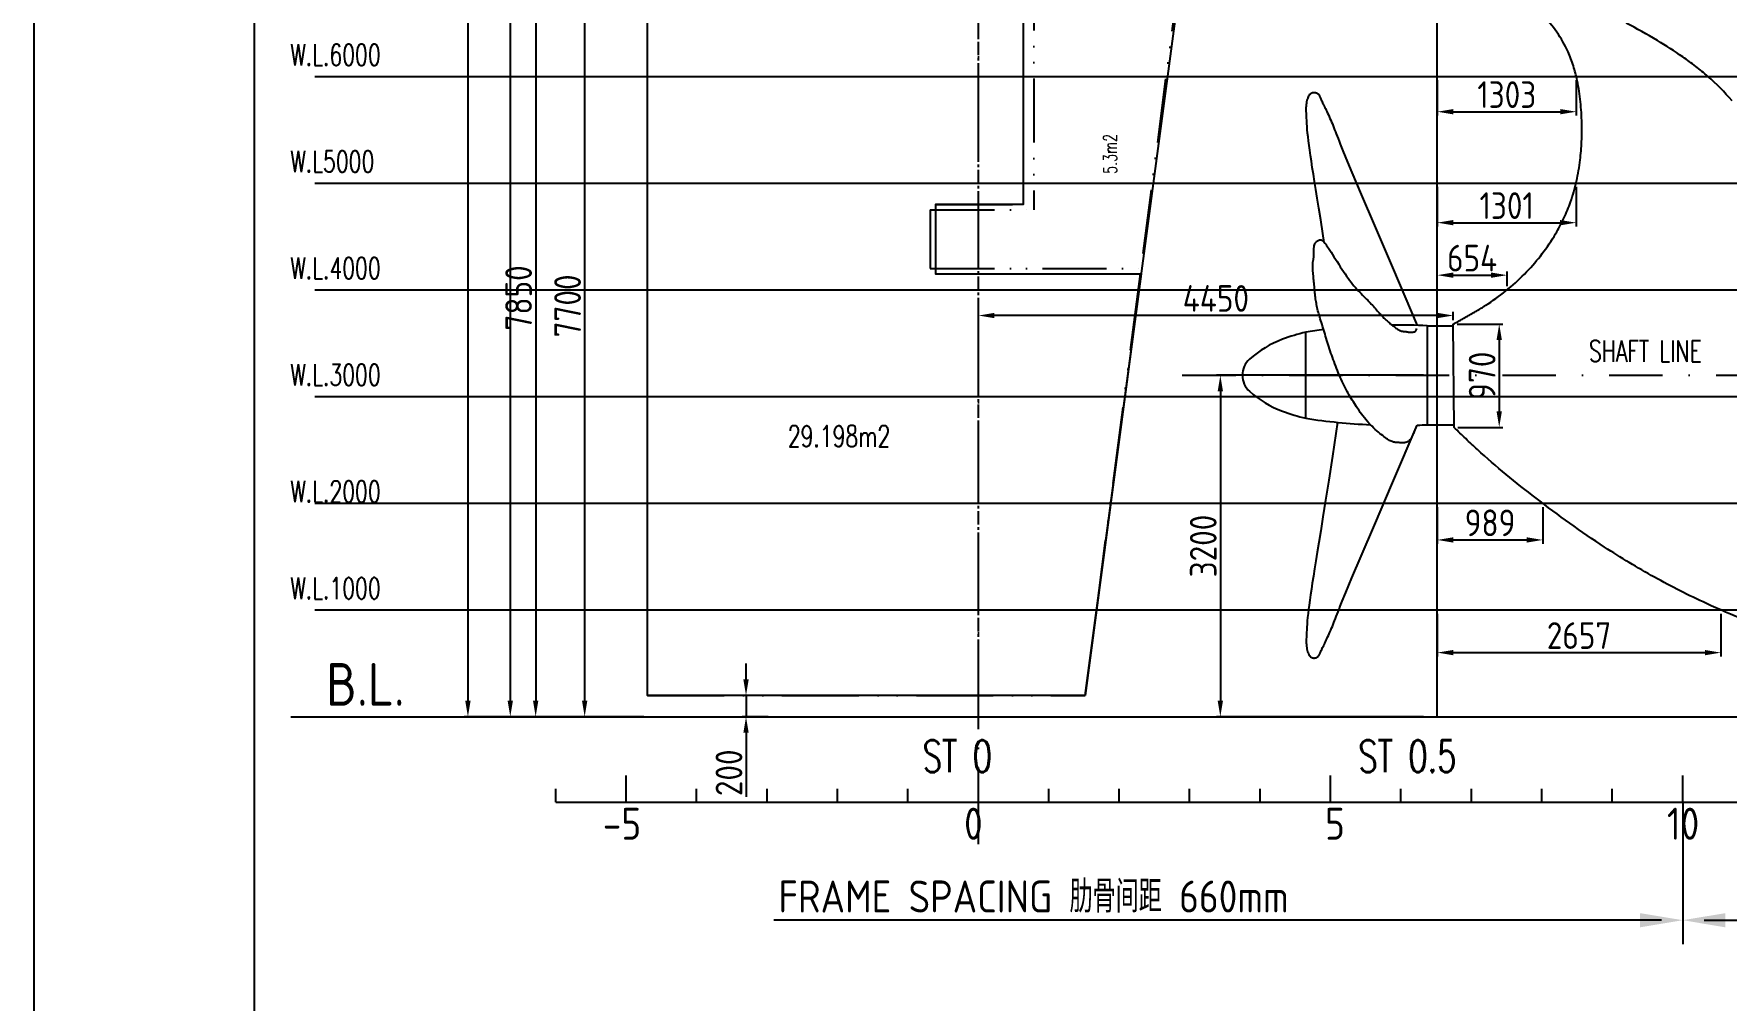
# Model space of a CAD drawing. Extents: x -990827 to -799530, y -79356 to 40656.
# Drawn here: x -990827 to -974971, y -46100 to -37044 of the extents above; entities that cross this region are included whole.
import ezdxf

# ---------------------------------------------------------------- set-up
doc = ezdxf.new("R2010")
doc.units = 0
doc.header["$MEASUREMENT"] = 0
doc.header["$PDMODE"] = 3
doc.header["$PDSIZE"] = 200
for name, pattern in [('ACAD_ISO10W100', [18, 12, -3, 0, -3]), ('ACAD_ISO12W100', [21, 12, -3, 0, -3, 0, -3]), ('CENTER', [2, 1.25, -0.25, 0.25, -0.25]), ('DASHDOT', [1, 0.5, -0.25, 0, -0.25])]:
    doc.linetypes.add(name, pattern=pattern)
for name, color, linetype in [('CLOUND1', 7, 'Continuous'), ('grid', 7, 'Continuous'), ('sta', 7, 'Continuous')]:
    doc.layers.add(name, color=color, linetype=linetype)
doc.styles.add('ROMANS', font='romans.shx', dxfattribs={"width": 0.7, "height": 125})
doc.styles.get("Standard").update_dxf_attribs({"font": 'gbenor.shx', "bigfont": 'gbcbig.shx'})
doc.dimstyles.new('ISO-25', dxfattribs={"dimtxt": 250, "dimasz": 150, "dimexe": 35, "dimexo": 35, "dimgap": 35, "dimtad": 1, "dimdec": 0, "dimtxsty": 'Standard', "dimcen": 20, "dimclrd": 2, "dimclre": 2, "dimclrt": 2, "dimadec": 0, "dimazin": 0, "dimtfac": 1, "dimtdec": 0, "dimtmove": 0, "dimatfit": 3, "dimfxl": 1.25, "dimarcsym": 0})

# ---------------------------------------------------------------- blocks, each defined once
blk = doc.blocks.new('*D49')
at = {"color": 2, "lineweight": -2, "transparency": 16777216}
for p, q in [((-984154, -43094), (-984154, -42944)), ((-983844, -43244), (-984189, -43244)), ((-984154, -43244), (-984154, -43444)), ((-983947, -43444), (-984189, -43444)), ((-984154, -43594), (-984154, -44194))]:
    blk.add_line(p, q, dxfattribs=at)
at = {"color": 2, "transparency": 16777216}
for points in [[(-984179, -43094), (-984129, -43094), (-984154, -43244)], [(-984179, -43594), (-984129, -43594), (-984154, -43444)]]:
    blk.add_solid(points, dxfattribs=at)
at = {"layer": 'Defpoints', "color": 0, "transparency": 16777216}
for p in [(-983809, -43244), (-984154, -43444), (-983912, -43444)]:
    blk.add_point(p, dxfattribs=at)
at = {"color": 2, "transparency": 16777216, "insert": (-984314, -43969), "char_height": 250, "attachment_point": 5, "rotation": 90}
blk.add_mtext('200', dxfattribs=at)
blk = doc.blocks.new('*D50')
at = {"color": 2, "lineweight": -2, "transparency": 16777216}
for p, q in [((-985112, -35744), (-985701, -35744)), ((-985666, -35894), (-985666, -43294)), ((-985112, -43444), (-985701, -43444))]:
    blk.add_line(p, q, dxfattribs=at)
at = {"color": 2, "transparency": 16777216}
for points in [[(-985691, -35894), (-985641, -35894), (-985666, -35744)], [(-985691, -43294), (-985641, -43294), (-985666, -43444)]]:
    blk.add_solid(points, dxfattribs=at)
at = {"layer": 'Defpoints', "color": 0, "transparency": 16777216}
for p in [(-985077, -35744), (-985666, -43444), (-985077, -43444)]:
    blk.add_point(p, dxfattribs=at)
at = {"color": 2, "transparency": 16777216, "insert": (-985826, -39594), "char_height": 250, "attachment_point": 5, "rotation": 90}
blk.add_mtext('7700', dxfattribs=at)
blk = doc.blocks.new('A$C1CDF5388')
at = {"color": 2, "ltscale": 50, "flags": 128}
for points in [[(824, 4181), (810, 4269), (788, 4409), (769, 4526), (753, 4625), (739, 4713), (726, 4793), (714, 4867), (703, 4935), (694, 4997), (685, 5055), (678, 5108), (671, 5156), (665, 5201), (660, 5242), (656, 5280), (653, 5316), (650, 5348), (648, 5378), (647, 5406), (645, 5432), (644, 5455), (644, 5478), (643, 5499), (643, 5518), (643, 5536), (644, 5553), (645, 5569), (647, 5584), (649, 5598), (652, 5611), (655, 5624), (660, 5635), (664, 5646), (669, 5655), (675, 5663), (680, 5670), (686, 5676), (692, 5681), (699, 5684), (705, 5687), (712, 5688), (718, 5689), (724, 5689), (730, 5688), (735, 5688), (740, 5686), (745, 5685), (749, 5683), (753, 5681), (757, 5678), (761, 5674), (764, 5670), (768, 5665), (771, 5660), (775, 5653), (778, 5646), (782, 5639), (786, 5631), (790, 5622), (794, 5613), (798, 5604), (803, 5594), (807, 5584), (812, 5574), (818, 5563), (823, 5551), (829, 5539), (836, 5526), (842, 5511), (850, 5496), (857, 5480), (865, 5463), (873, 5446), (881, 5428), (889, 5409), (897, 5390), (905, 5372), (913, 5353), (921, 5333), (928, 5314), (936, 5293), (944, 5272), (953, 5249), (962, 5225), (972, 5200), (983, 5169), (1004, 5118), (1041, 5029), (1102, 4883), (1195, 4663), (1328, 4351), (1510, 3927), (1759, 3346)], [(1729, 2278), (1728, 2276), (1725, 2269), (1721, 2259), (1715, 2247), (1708, 2233), (1700, 2219), (1693, 2206), (1684, 2194), (1677, 2185), (1669, 2178), (1661, 2173), (1653, 2170), (1645, 2168), (1637, 2167), (1629, 2166), (1620, 2166), (1611, 2166), (1602, 2166), (1593, 2166), (1583, 2166), (1574, 2167), (1564, 2167), (1555, 2168), (1546, 2168), (1538, 2169), (1529, 2171), (1521, 2172), (1513, 2175), (1505, 2177), (1496, 2181), (1487, 2185), (1478, 2189), (1468, 2195), (1458, 2202), (1447, 2209), (1436, 2217), (1423, 2227), (1411, 2237), (1397, 2248), (1383, 2259), (1368, 2272), (1352, 2286), (1337, 2300), (1320, 2315), (1304, 2331), (1288, 2347), (1272, 2364), (1256, 2381), (1241, 2399), (1227, 2417), (1213, 2435), (1199, 2453), (1186, 2471), (1173, 2490), (1161, 2508), (1149, 2525), (1138, 2543), (1127, 2560), (1116, 2577), (1105, 2593), (1095, 2610), (1084, 2627), (1074, 2645), (1064, 2663), (1054, 2682), (1043, 2701), (1033, 2721), (1023, 2741), (1013, 2762), (1003, 2783), (994, 2805), (984, 2826), (975, 2848), (965, 2871), (956, 2893), (947, 2915), (939, 2937), (930, 2960), (922, 2982), (914, 3004), (906, 3025), (898, 3047), (891, 3068), (883, 3090), (876, 3111), (869, 3132), (862, 3153), (856, 3174), (849, 3195), (843, 3216), (837, 3237), (831, 3257), (825, 3278), (819, 3298), (813, 3318), (807, 3337), (801, 3356), (795, 3375), (790, 3393), (784, 3411), (779, 3428), (774, 3445), (769, 3461), (764, 3477), (760, 3493), (756, 3508), (753, 3523), (749, 3538), (746, 3552), (744, 3567), (741, 3582), (739, 3596), (737, 3611), (735, 3626), (733, 3642), (731, 3657), (730, 3673), (728, 3688), (727, 3704), (725, 3720), (724, 3736), (722, 3751), (721, 3767), (719, 3783), (718, 3798), (716, 3813), (715, 3829), (714, 3844), (712, 3858), (711, 3873), (709, 3887), (708, 3901), (708, 3915), (707, 3929), (707, 3942), (708, 3956), (709, 3969), (710, 3981), (712, 3994), (714, 4007), (715, 4020), (717, 4032), (718, 4045), (719, 4058), (720, 4071), (720, 4085), (720, 4098), (720, 4111), (720, 4123), (721, 4135), (723, 4146), (725, 4156), (729, 4165), (733, 4173), (738, 4180), (744, 4187), (750, 4192), (756, 4196), (762, 4200), (768, 4203), (774, 4205), (779, 4207), (784, 4207), (789, 4207), (795, 4206), (800, 4204), (805, 4200), (811, 4196), (817, 4190), (823, 4183), (830, 4174), (838, 4163), (847, 4151), (856, 4137), (867, 4121), (879, 4103), (892, 4082), (906, 4060), (921, 4037), (937, 4012), (953, 3987), (969, 3961), (985, 3936), (1001, 3911), (1017, 3887), (1033, 3864), (1048, 3842), (1063, 3820), (1078, 3800), (1093, 3780), (1108, 3761), (1122, 3743), (1137, 3726), (1151, 3710), (1166, 3694), (1180, 3679), (1194, 3665), (1208, 3651), (1222, 3638), (1235, 3624), (1248, 3611), (1261, 3598), (1273, 3586), (1285, 3574), (1296, 3561), (1307, 3549), (1318, 3538), (1328, 3526), (1338, 3515), (1348, 3504), (1357, 3493), (1367, 3483), (1375, 3473), (1384, 3463), (1392, 3454), (1400, 3445), (1408, 3436), (1416, 3428), (1424, 3420), (1432, 3413), (1439, 3405), (1447, 3398), (1455, 3391), (1463, 3384), (1471, 3377), (1479, 3370), (1487, 3363), (1496, 3356), (1504, 3350), (1512, 3343), (1521, 3337), (1529, 3330), (1537, 3324), (1544, 3319), (1552, 3313), (1559, 3308), (1567, 3304), (1574, 3300), (1581, 3296), (1587, 3293), (1594, 3291), (1600, 3289), (1606, 3288), (1613, 3287), (1619, 3286), (1626, 3285), (1633, 3284), (1640, 3284), (1647, 3283), (1655, 3282), (1663, 3281), (1671, 3279), (1680, 3279), (1688, 3278), (1697, 3278), (1706, 3278), (1715, 3279), (1723, 3280), (1731, 3282), (1738, 3286), (1744, 3291), (1749, 3297), (1752, 3304), (1753, 3314)], [(638, 2411), (638, 3278)], [(1858, 3342), (2121, 3342)], [(1858, 3342), (1858, 2347)], [(958, 2371), (906, 2030), (869, 1790), (837, 1588), (810, 1420), (788, 1280), (769, 1163), (753, 1064), (739, 976), (726, 896), (714, 822), (703, 754), (694, 692), (685, 634), (678, 581), (671, 533), (665, 488), (660, 447), (656, 409), (653, 373), (650, 341), (648, 311), (647, 283), (645, 257), (644, 234), (644, 211), (643, 190), (643, 171), (643, 153), (644, 136), (645, 120), (647, 105), (649, 91), (652, 78), (655, 65), (660, 54), (664, 43), (669, 34), (675, 26), (680, 18), (686, 13), (692, 8), (699, 5), (705, 2), (712, 1), (718, 0), (724, 0), (730, 1), (735, 1), (740, 3), (745, 4), (749, 6), (753, 8), (757, 11), (761, 15), (764, 19), (768, 24), (771, 29), (775, 36), (778, 43), (782, 50), (786, 58), (790, 67), (794, 76), (798, 85), (803, 95), (807, 105), (812, 115), (818, 126), (823, 138), (829, 150), (836, 163), (842, 178), (850, 193), (857, 209), (865, 226), (873, 243), (881, 261), (889, 280), (897, 299), (905, 317), (913, 336), (921, 356), (928, 375), (936, 396), (944, 417), (953, 440), (962, 464), (972, 489), (983, 520), (1004, 571), (1041, 660), (1102, 806), (1195, 1026), (1328, 1338), (1510, 1762), (1759, 2343)], [(1858, 2347), (2121, 2347)]]:
    blk.add_lwpolyline(points, dxfattribs=at)
for points in [[(817, 3303, 0.007278), (638, 3278, 0.029248), (404, 3206, 0.094102), (72, 3006, 0.213134), (0, 2844, 0.213134), (72, 2683, 0.094102), (404, 2483, 0.029248), (638, 2411, 0.026315), (1288, 2347)], [(1858, 3342, 0.014209), (1506, 3348)], [(1759, 2343, 0.004), (1858, 2347)]]:
    blk.add_lwpolyline(points, format="xyb", dxfattribs=at)
blk = doc.blocks.new('A$C58630BDF')
at = {"color": 1, "linetype": 'ACAD_ISO10W100', "ltscale": 60}
blk.add_line((0, -1195), (0, 8802), dxfattribs=at)
at = {"color": 1, "linetype": 'ACAD_ISO12W100', "ltscale": 50}
for p, q in [((520, 8081), (520, 4750)), ((1891, 7019), (1523, 4200)), ((-450, 4750), (-450, 4200)), ((-450, 4750), (520, 4750)), ((-450, 4200), (1523, 4200))]:
    blk.add_line(p, q, dxfattribs=at)
at = {"color": 1, "linetype": 'ACAD_ISO12W100', "ltscale": 60}
for p, q in [((-3100, 200), (-3100, 7700)), ((-3100, 7700), (420, 7700)), ((420, 7700), (420, 4800)), ((-400, 4800), (-400, 4150)), ((-400, 4800), (420, 4800)), ((-400, 4150), (1516, 4150)), ((1516, 4150), (1000, 200)), ((-3100, 200), (1000, 200))]:
    blk.add_line(p, q, dxfattribs=at)
at = {"color": 1, "linetype": 'ACAD_ISO12W100', "ltscale": 50}
blk.add_arc((2705, 6633), 900, 87.8766, 154.6385, dxfattribs=at)
blk = doc.blocks.new('biaochi')
at = {"color": 253}
for p, q in [((-180900, 0), (-180900, 250)), ((-177600, 0), (-177600, 250)), ((-174300, 0), (-174300, 250)), ((-171000, 0), (-171000, 250)), ((-181560, 0), (-181560, 125)), ((-181560, 0), (0, 0)), ((-180240, 0), (-180240, 125)), ((-179580, 0), (-179580, 125)), ((-178920, 0), (-178920, 125)), ((-178260, 0), (-178260, 125)), ((-176940, 0), (-176940, 125)), ((-176280, 0), (-176280, 125)), ((-175620, 0), (-175620, 125)), ((-174960, 0), (-174960, 125)), ((-173640, 0), (-173640, 125)), ((-172980, 0), (-172980, 125)), ((-172320, 0), (-172320, 125)), ((-171660, 0), (-171660, 125)), ((-171000, 0), (-171000, 125)), ((-171000, 0), (-171000, -1332)), ((-171200, -1107), (-179517, -1107)), ((-170800, -1107), (-162347, -1107))]:
    blk.add_line(p, q, dxfattribs=at)
for points in [[(-171400, -1041), (-171400, -1174), (-171000, -1107)], [(-170600, -1041), (-170600, -1174), (-171000, -1107)]]:
    blk.add_solid(points, dxfattribs=at)
at = {"color": 253, "style": 'ROMANS', "width": 0.7}
for s, p in [('ST 0', (-178121, 280)), ('ST 0.5', (-174039, 280))]:
    blk.add_text(s, height=300, dxfattribs=at).set_placement(p)
at = {"color": 253}
for s, p in [('-5', (-181119, -353)), ('0', (-177734, -353)), ('5', (-174352, -353)), ('10', (-171148, -353)), ('FRAME SPACING 肋骨间距 660mm', (-179473, -1035))]:
    blk.add_text(s, height=300, dxfattribs=at).set_placement(p)
blk = doc.blocks.new('*D32')
at = {"layer": 'CLOUND1', "color": 2, "lineweight": -2, "transparency": 16777216}
for p, q in [((-977677, -37479), (-977677, -37809)), ((-976375, -37479), (-976375, -37809)), ((-977527, -37774), (-976525, -37774))]:
    blk.add_line(p, q, dxfattribs=at)
at = {"layer": 'CLOUND1', "color": 2, "transparency": 16777216}
for points in [[(-977527, -37749), (-977527, -37799), (-977677, -37774)], [(-976525, -37749), (-976525, -37799), (-976375, -37774)]]:
    blk.add_solid(points, dxfattribs=at)
at = {"layer": 'Defpoints', "color": 0, "transparency": 16777216}
for p in [(-977677, -37444), (-976375, -37444), (-976375, -37774)]:
    blk.add_point(p, dxfattribs=at)
at = {"layer": 'CLOUND1', "color": 2, "transparency": 16777216, "insert": (-977026, -37614), "char_height": 250, "attachment_point": 5}
blk.add_mtext('1303', dxfattribs=at)
blk = doc.blocks.new('*D33')
at = {"layer": 'CLOUND1', "color": 2, "lineweight": -2, "transparency": 16777216}
for p, q in [((-977677, -38479), (-977677, -38849)), ((-976376, -38479), (-976376, -38849)), ((-977527, -38814), (-976526, -38814))]:
    blk.add_line(p, q, dxfattribs=at)
at = {"layer": 'CLOUND1', "color": 2, "transparency": 16777216}
for points in [[(-977527, -38789), (-977527, -38839), (-977677, -38814)], [(-976526, -38789), (-976526, -38839), (-976376, -38814)]]:
    blk.add_solid(points, dxfattribs=at)
at = {"layer": 'Defpoints', "color": 0, "transparency": 16777216}
for p in [(-977677, -38444), (-976376, -38444), (-976376, -38814)]:
    blk.add_point(p, dxfattribs=at)
at = {"layer": 'CLOUND1', "color": 2, "transparency": 16777216, "insert": (-977027, -38654), "char_height": 250, "attachment_point": 5}
blk.add_mtext('1301', dxfattribs=at)
blk = doc.blocks.new('*D34')
at = {"layer": 'CLOUND1', "color": 2, "lineweight": -2, "transparency": 16777216}
for p, q in [((-977677, -39409), (-977677, -39271)), ((-977527, -39306), (-977174, -39306)), ((-977024, -39409), (-977024, -39271))]:
    blk.add_line(p, q, dxfattribs=at)
at = {"layer": 'CLOUND1', "color": 2, "transparency": 16777216}
for points in [[(-977527, -39281), (-977527, -39331), (-977677, -39306)], [(-977174, -39281), (-977174, -39331), (-977024, -39306)]]:
    blk.add_solid(points, dxfattribs=at)
at = {"layer": 'Defpoints', "color": 0, "transparency": 16777216}
for p in [(-977024, -39306), (-977677, -39444), (-977024, -39444)]:
    blk.add_point(p, dxfattribs=at)
at = {"layer": 'CLOUND1', "color": 2, "transparency": 16777216, "insert": (-977351, -39146), "char_height": 250, "attachment_point": 5}
blk.add_mtext('654', dxfattribs=at)
blk = doc.blocks.new('*D35')
at = {"layer": 'CLOUND1', "color": 2, "lineweight": -2, "transparency": 16777216}
for p, q in [((-981977, -39729), (-981977, -39649)), ((-977677, -39684), (-981827, -39684)), ((-977527, -39729), (-977527, -39649))]:
    blk.add_line(p, q, dxfattribs=at)
at = {"layer": 'CLOUND1', "color": 2, "transparency": 16777216}
for points in [[(-981827, -39659), (-981827, -39709), (-981977, -39684)], [(-977677, -39659), (-977677, -39709), (-977527, -39684)]]:
    blk.add_solid(points, dxfattribs=at)
at = {"layer": 'Defpoints', "color": 0, "transparency": 16777216}
for p in [(-981977, -39684), (-981977, -39764), (-977527, -39764)]:
    blk.add_point(p, dxfattribs=at)
at = {"layer": 'CLOUND1', "color": 2, "transparency": 16777216, "insert": (-979752, -39524), "char_height": 250, "attachment_point": 5}
blk.add_mtext('4450', dxfattribs=at)
blk = doc.blocks.new('*D36')
at = {"layer": 'CLOUND1', "color": 2, "lineweight": -2, "transparency": 16777216}
for p, q in [((-977807, -40244), (-979745, -40244)), ((-979710, -40394), (-979710, -43294)), ((-977807, -43444), (-979745, -43444))]:
    blk.add_line(p, q, dxfattribs=at)
at = {"layer": 'CLOUND1', "color": 2, "transparency": 16777216}
for points in [[(-979735, -40394), (-979685, -40394), (-979710, -40244)], [(-979735, -43294), (-979685, -43294), (-979710, -43444)]]:
    blk.add_solid(points, dxfattribs=at)
at = {"layer": 'Defpoints', "color": 0, "transparency": 16777216}
for p in [(-977772, -40244), (-979710, -43444), (-977772, -43444)]:
    blk.add_point(p, dxfattribs=at)
at = {"layer": 'CLOUND1', "color": 2, "transparency": 16777216, "insert": (-979870, -41844), "char_height": 250, "attachment_point": 5, "rotation": 90}
blk.add_mtext('3200', dxfattribs=at)
blk = doc.blocks.new('*D37')
at = {"layer": 'CLOUND1', "color": 2, "lineweight": -2, "transparency": 16777216}
for p, q in [((-977492, -39764), (-977062, -39764)), ((-977097, -39914), (-977097, -40583)), ((-977484, -40733), (-977062, -40733))]:
    blk.add_line(p, q, dxfattribs=at)
at = {"layer": 'CLOUND1', "color": 2, "transparency": 16777216}
for points in [[(-977122, -39914), (-977072, -39914), (-977097, -39764)], [(-977122, -40583), (-977072, -40583), (-977097, -40733)]]:
    blk.add_solid(points, dxfattribs=at)
at = {"layer": 'Defpoints', "color": 0, "transparency": 16777216}
for p in [(-977527, -39764), (-977519, -40733), (-977097, -40733)]:
    blk.add_point(p, dxfattribs=at)
at = {"layer": 'CLOUND1', "color": 2, "transparency": 16777216, "insert": (-977257, -40248), "char_height": 250, "attachment_point": 5, "rotation": 90}
blk.add_mtext('970', dxfattribs=at)
blk = doc.blocks.new('*D38')
at = {"layer": 'CLOUND1', "color": 2, "lineweight": -2, "transparency": 16777216}
for p, q in [((-977677, -41479), (-977677, -41822)), ((-976689, -41479), (-976689, -41822)), ((-977527, -41787), (-976839, -41787))]:
    blk.add_line(p, q, dxfattribs=at)
at = {"layer": 'CLOUND1', "color": 2, "transparency": 16777216}
for points in [[(-977527, -41762), (-977527, -41812), (-977677, -41787)], [(-976839, -41762), (-976839, -41812), (-976689, -41787)]]:
    blk.add_solid(points, dxfattribs=at)
at = {"layer": 'Defpoints', "color": 0, "transparency": 16777216}
for p in [(-977677, -41444), (-976689, -41444), (-976689, -41787)]:
    blk.add_point(p, dxfattribs=at)
at = {"layer": 'CLOUND1', "color": 2, "transparency": 16777216, "insert": (-977183, -41627), "char_height": 250, "attachment_point": 5}
blk.add_mtext('989', dxfattribs=at)
blk = doc.blocks.new('*D39')
at = {"layer": 'CLOUND1', "color": 2, "lineweight": -2, "transparency": 16777216}
for p, q in [((-977677, -42479), (-977677, -42878)), ((-975020, -42479), (-975020, -42878)), ((-977527, -42843), (-975170, -42843))]:
    blk.add_line(p, q, dxfattribs=at)
at = {"layer": 'CLOUND1', "color": 2, "transparency": 16777216}
for points in [[(-977527, -42818), (-977527, -42868), (-977677, -42843)], [(-975170, -42818), (-975170, -42868), (-975020, -42843)]]:
    blk.add_solid(points, dxfattribs=at)
at = {"layer": 'Defpoints', "color": 0, "transparency": 16777216}
for p in [(-977677, -42444), (-975020, -42444), (-975020, -42843)]:
    blk.add_point(p, dxfattribs=at)
at = {"layer": 'CLOUND1', "color": 2, "transparency": 16777216, "insert": (-976349, -42683), "char_height": 250, "attachment_point": 5}
blk.add_mtext('2657', dxfattribs=at)
blk = doc.blocks.new('*D40')
at = {"layer": 'CLOUND1', "color": 2, "lineweight": -2, "transparency": 16777216}
for p, q in [((-985124, -35594), (-986160, -35594)), ((-986125, -35744), (-986125, -43294)), ((-985124, -43444), (-986160, -43444))]:
    blk.add_line(p, q, dxfattribs=at)
at = {"layer": 'CLOUND1', "color": 2, "transparency": 16777216}
for points in [[(-986150, -35744), (-986100, -35744), (-986125, -35594)], [(-986150, -43294), (-986100, -43294), (-986125, -43444)]]:
    blk.add_solid(points, dxfattribs=at)
at = {"layer": 'Defpoints', "color": 0, "transparency": 16777216}
for p in [(-985089, -35594), (-986125, -43444), (-985089, -43444)]:
    blk.add_point(p, dxfattribs=at)
at = {"layer": 'CLOUND1', "color": 2, "transparency": 16777216, "insert": (-986285, -39519), "char_height": 250, "attachment_point": 5, "rotation": 90}
blk.add_mtext('7850', dxfattribs=at)
blk = doc.blocks.new('*D41')
at = {"layer": 'CLOUND1', "color": 2, "lineweight": -2, "transparency": 16777216}
for p, q in [((-985212, -28344), (-986398, -28344)), ((-986363, -28494), (-986363, -43294)), ((-985212, -43444), (-986398, -43444))]:
    blk.add_line(p, q, dxfattribs=at)
at = {"layer": 'CLOUND1', "color": 2, "transparency": 16777216}
for points in [[(-986388, -28494), (-986338, -28494), (-986363, -28344)], [(-986388, -43294), (-986338, -43294), (-986363, -43444)]]:
    blk.add_solid(points, dxfattribs=at)
at = {"layer": 'Defpoints', "color": 0, "transparency": 16777216}
for p in [(-985177, -28344), (-986363, -43444), (-985177, -43444)]:
    blk.add_point(p, dxfattribs=at)
at = {"layer": 'CLOUND1', "color": 2, "transparency": 16777216, "insert": (-986523, -35894), "char_height": 250, "attachment_point": 5, "rotation": 90}
blk.add_mtext('15100', dxfattribs=at)
blk = doc.blocks.new('*D42')
at = {"layer": 'CLOUND1', "color": 2, "lineweight": -2, "transparency": 16777216}
for p, q in [((-985212, -25344), (-986795, -25344)), ((-986760, -25494), (-986760, -43294)), ((-985212, -43444), (-986795, -43444))]:
    blk.add_line(p, q, dxfattribs=at)
at = {"layer": 'CLOUND1', "color": 2, "transparency": 16777216}
for points in [[(-986785, -25494), (-986735, -25494), (-986760, -25344)], [(-986785, -43294), (-986735, -43294), (-986760, -43444)]]:
    blk.add_solid(points, dxfattribs=at)
at = {"layer": 'Defpoints', "color": 0, "transparency": 16777216}
for p in [(-985177, -25344), (-986760, -43444), (-985177, -43444)]:
    blk.add_point(p, dxfattribs=at)
at = {"layer": 'CLOUND1', "color": 2, "transparency": 16777216, "insert": (-986920, -34394), "char_height": 250, "attachment_point": 5, "rotation": 90}
blk.add_mtext('18100', dxfattribs=at)

msp = doc.modelspace()

# ---------------------------------------------------------------- linework, layer by layer
for p, q in [((-990827, 4644.3), (-990827, -79355.7)), ((-980977.4, -43243.5), (-979974.4, -35721))]:
    msp.add_line(p, q)
at = {"color": 6}
msp.add_lwpolyline([(-988762.3, 2644.3), (-988762.3, -77355.7)], dxfattribs=at)
msp.add_lwpolyline([(-980977.4, -43243.5), (-985077.4, -43243.5), (-985077.4, -35743.5), (-981557.4, -35743.5), (-981557.4, -38643.5), (-982377.4, -38643.5), (-982377.4, -39293.5), (-980450.7, -39293.5)], close=True)
at = {"color": 171}
msp.add_lwpolyline([(-974915.9, -37672.6, 0.0376075), (-975141.6, -37443.5, 0.0146223), (-975255.5, -37349.8, 0.0120027), (-975377.4, -37259.9, 0.0190076), (-975615.2, -37106.5, 0.0137663), (-975908.1, -36943.5, 0.0051433)], format="xyb", dxfattribs=at)
at = {"layer": 'grid', "color": 1, "linetype": 'DASHDOT', "ltscale": 1000}
msp.add_line((-980066.2, -40243.5), (-969208.4, -40243.5), dxfattribs=at)
at = {"layer": 'grid', "color": 251}
for points in [[(-977677.4, -43443.5), (-977677.4, -25343.5)], [(-988195.6, -37443.5), (-802657.5, -37443.5)], [(-988195.6, -38443.5), (-802657.5, -38443.5)], [(-988195.6, -39443.5), (-802657.5, -39443.5)], [(-988195.6, -40443.5), (-802657.5, -40443.5)], [(-988195.6, -41443.5), (-802657.5, -41443.5)], [(-988195.6, -42443.5), (-802657.5, -42443.5)], [(-988419.6, -43443.5), (-802657.5, -43443.5)]]:
    msp.add_lwpolyline(points, dxfattribs=at)
at = {"layer": 'grid', "color": 1, "linetype": 'CENTER', "ltscale": 100}
msp.add_lwpolyline([(-981977.4, -43443.5), (-981977.4, -35248.8)], dxfattribs=at)
at = {"layer": 'sta'}
msp.add_lwpolyline([(-974423.5, -42671.7, -0.0281363), (-975156.1, -42382.5, -0.0186638), (-975642.7, -42135.6, -0.0178295), (-976109.9, -41854, -0.0111279), (-976435.5, -41630.7, -0.0080815), (-976752.3, -41395, -0.0084445), (-977031.8, -41173.6, -0.0135232), (-977301.1, -40940.4, -0.0050795), (-977410.7, -40837.5, -0.0016895), (-977518.9, -40733.3), (-977527.4, -39763.5, 0.0003408), (-977483.2, -39739.3, 0.0004423), (-977461.1, -39727.2, 0.0006326), (-977439.1, -39715.1, 0.0008179), (-977417.1, -39702.8, 0.0010166), (-977395.1, -39690.5, 0.0011732), (-977373.2, -39678.1, 0.0013575), (-977351.4, -39665.6, 0.0015377), (-977329.6, -39653, 0.0017335), (-977308, -39640.2, 0.0019101), (-977286.4, -39627.3, 0.0020852), (-977264.9, -39614.2, 0.0022695), (-977243.6, -39600.9, 0.0024555), (-977222.4, -39587.4, 0.0026289), (-977201.3, -39573.7, 0.0562588), (-976840, -39274.3, 0.0574501), (-976569.1, -38918.3, 0.0228833), (-976491.4, -38772.6, 0.0253772), (-976428.2, -38620.3, 0.0302954), (-976372.4, -38425.9, 0.0257706), (-976338.6, -38226.3, 0.0188777), (-976325, -38053.9, 0.0159743), (-976323.4, -37881, 0.0200998), (-976335.5, -37680.1, 0.0267458), (-976366.3, -37481.5, 0.0239277), (-976402, -37344.4, 0.0296357), (-976452.3, -37211.9, 0.092366), (-976693.2, -36867.3, 0.0354106)], format="xyb", dxfattribs=at)

# ---------------------------------------------------------------- block references
msp.add_blockref('A$C58630BDF', (-981977.4, -43443.9))
at = {"xscale": 0.9316388000006554, "yscale": 0.9316388000006554, "zscale": 0.9316388000006554}
msp.add_blockref('A$C1CDF5388', (-979503.5, -42893.6), dxfattribs=at)
at = {"layer": 'grid'}
msp.add_blockref('biaochi', (-804377.4, -44243.4), dxfattribs=at)

# ---------------------------------------------------------------- texts
at = {"layer": 'grid', "color": 253, "style": 'ROMANS', "width": 0.7}
for s, p in [('W.L.6000', (-988423.4, -37340.5)), ('W.L5000', (-988423.4, -38340.5)), ('W.L.4000', (-988423.4, -39340.5)), ('W.L.3000', (-988423.4, -40340.5)), ('29.198m2', (-983762.9, -40915.6)), ('W.L.2000', (-988423.4, -41434.2)), ('W.L.1000', (-988423.4, -42340.5))]:
    msp.add_text(s, height=200, dxfattribs=at).set_placement(p)
msp.add_text('5.3m2', height=125, rotation=90, dxfattribs=at).set_placement((-980678.6, -38356.7))
at = {"layer": 'grid', "color": 2, "style": 'ROMANS', "width": 0.7}
msp.add_text('SHAFT LINE', height=200, dxfattribs=at).set_placement((-976256.5, -40117.9))
at = {"layer": 'grid', "color": 253}
msp.add_text('B.L.', height=400, dxfattribs=at).set_placement((-988089.5, -43340.5))

# ---------------------------------------------------------------- dimensions: what is measured, and where the dimension line sits
dim = msp.add_linear_dim(base=(-985666.2, -43443.5), p1=(-985077.4, -35743.9), p2=(-985077.4, -43443.5), angle=90, dimstyle='ISO-25')
dim.commit()
dim.dimension.update_dxf_attribs({"geometry": '*D50', "text_midpoint": (-985666.2, -39593.7), "dimtype": 160})
dim = msp.add_linear_dim(base=(-984153.7, -43443.5), p1=(-983808.9, -43243.9), p2=(-983912, -43443.5), angle=90, dimstyle='ISO-25')
dim.commit()
dim.dimension.update_dxf_attribs({"geometry": '*D49', "text_midpoint": (-984313.7, -43968.8)})
at = {"layer": 'CLOUND1', "color": 1}
for base, p1, p2, picture, middle in [((-986760.1, -43443.5), (-985177.4, -25343.5), (-985177.4, -43443.5), '*D42', (-986920.1, -34393.5)), ((-986363.3, -43443.5), (-985177.4, -28343.5), (-985177.4, -43443.5), '*D41', (-986523.3, -35893.5)), ((-986124.7, -43443.5), (-985089, -35593.5), (-985089, -43443.5), '*D40', (-986284.7, -39518.5)), ((-977097.2, -40733.3), (-977527.4, -39763.5), (-977518.9, -40733.3), '*D37', (-977257.2, -40248.4)), ((-979710.4, -43443.5), (-977772.2, -40243.5), (-977772.2, -43443.5), '*D36', (-979870.4, -41843.5))]:
    dim = msp.add_linear_dim(base=base, p1=p1, p2=p2, angle=90, dimstyle='ISO-25', dxfattribs=at)
    dim.commit()
    dim.dimension.update_dxf_attribs({"geometry": picture, "text_midpoint": middle})
for base, p1, p2, picture, middle in [((-976374.8, -37773.9), (-977677.4, -37443.5), (-976374.8, -37443.5), '*D32', (-977026.1, -37613.9)), ((-976376.4, -38814), (-977677.4, -38443.5), (-976376.4, -38443.5), '*D33', (-977026.9, -38654)), ((-977023.6, -39306), (-977677.4, -39443.5), (-977023.6, -39443.5), '*D34', (-977350.5, -39146)), ((-981977.4, -39684.3), (-977527.4, -39763.5), (-981977.4, -39763.5), '*D35', (-979752.4, -39524.3)), ((-976688.8613, -41786.6419), (-977677.4139, -41443.5245), (-976688.8613, -41443.5245), '*D38', (-977183.1376, -41626.6419)), ((-975020.1, -42842.8), (-977677.4, -42443.5), (-975020.1, -42443.5), '*D39', (-976348.8, -42682.8))]:
    dim = msp.add_linear_dim(base=base, p1=p1, p2=p2, dimstyle='ISO-25', dxfattribs=at)
    dim.commit()
    dim.dimension.update_dxf_attribs({"geometry": picture, "text_midpoint": middle})

doc.saveas('drawing.dxf')
